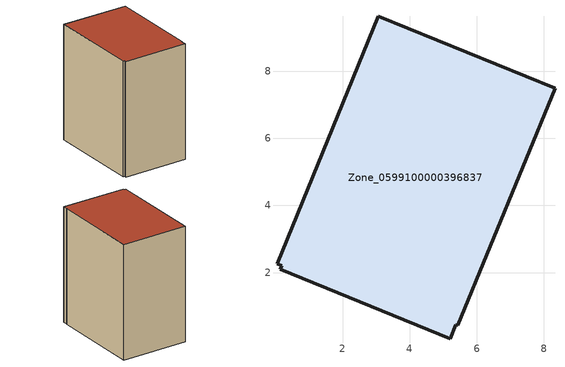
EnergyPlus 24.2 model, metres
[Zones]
Zone_0599100000396837
 floor ground (C_G): 5.44,0.42 5.38,0.45 5.21,0.02 0.14,2.1 0.19,2.21 0.04,2.26 3.06,9.65 8.33,7.49 z0
 wall outside (C_F): 5.38,0.45 5.44,0.42 8.33,7.49 3.06,9.65 0.04,2.26 0.19,2.21 0.14,2.1 5.21,0.02 5.38,0.45 z0:9.75
 roof outside (C_R): 5.21,0.02 5.38,0.45 5.44,0.42 8.33,7.49 3.06,9.65 0.04,2.26 0.19,2.21 0.14,2.1 z9.75
[BUILDING]
Pand.0599100000396837: North Axis=0; Terrain=City; Loads Convergence Tolerance Value=0.04; Temperature Convergence Tolerance Value=0.4; Solar Distribution=FullExterior; Maximum Number of Warmup Days=25; Minimum Number of Warmup Days=1
[Site:Location]
Rotterdam.The.Hague.AP_ZH_NLD Design_Conditions: Latitude=51.96; Longitude=4.45; Time Zone=1; Elevation=-4.5
[SITE:GROUNDTEMPERATURE:BUILDINGSURFACE]
18, 18, 18, 18, 18, 18, 18, 18, 18, 18, 18, 18
[MATERIAL] Thermal Absorptance=0.9; Solar Absorptance=0.7; Visible Absorptance=0.7
Name | Roughness | Thickness | Conductivity | Density | Specific Heat
G.TI.1992-2005 | MediumSmooth | 0.15 | 0.06 | 540 | 1210
F.TI.1992-2005 | Rough | 0.3 | 0.12 | 1920 | 840
R.TI.1992-2005 | MediumRough | 0.2 | 0.08 | 1500 | 1000
[CONSTRUCTION]
C_G: G.TI.1992-2005
C_F: F.TI.1992-2005
C_R: R.TI.1992-2005
[ZONE]
Zone_0599100000396837: Type=1; Multiplier=1; Ceiling Height=Autocalculate; Volume=Autocalculate; Floor Area=autocalculate; Part of Total Floor Area=Yes
[ZONEINFILTRATION:DESIGNFLOWRATE]
Infil_Zone_0599100000396837: Zone or ZoneList or Space or SpaceList=Zone_0599100000396837; Schedule=AlwaysOn; Design Flow Rate Calculation Method=Flow/Area; Flow Rate per Floor Area=0.0015; Constant Term Coefficient=1; Temperature Term Coefficient=0; Velocity Term Coefficient=0; Velocity Squared Term Coefficient=0
[HVACTEMPLATE:ZONE:IDEALLOADSAIRSYSTEM]
Zone_0599100000396837: Maximum Heating Supply Air Temperature=50; Minimum Cooling Supply Air Temperature=13; Maximum Heating Supply Air Humidity Ratio=0.0156; Minimum Cooling Supply Air Humidity Ratio=0.0077; Heating Limit=NoLimit; Cooling Limit=NoLimit; Dehumidification Control Type=ConstantSensibleHeatRatio; Cooling Sensible Heat Ratio=0.7; Dehumidification Setpoint=60; Humidification Control Type=None; Humidification Setpoint=30; Outdoor Air Method=None; Outdoor Air Flow Rate per Person=0.00944; Outdoor Air Flow Rate per Zone Floor Area=0; Outdoor Air Flow Rate per Zone=0; Demand Controlled Ventilation Type=None; Outdoor Air Economizer Type=NoEconomizer; Heat Recovery Type=None; Sensible Heat Recovery Effectiveness=0.7; Latent Heat Recovery Effectiveness=0.65
[ZONECONTROL:THERMOSTAT]
ThermostatControl_Zone_0599100000396837: Zone or ZoneList=Zone_0599100000396837; Control Type Schedule=DualSetpointControlType; Control 1=Thermostat_Zone_0599100000396837; Temperature Difference Between Cutout And Setpoint=0
[THERMOSTATSETPOINT:DUALSETPOINT]
Thermostat_Zone_0599100000396837: Heating Setpoint Temperature Schedule=HeatingSetpoint_Zone_0599100000396837; Cooling Setpoint Temperature Schedule=CoolingSetpoint_Zone_0599100000396837
[SCHEDULE:COMPACT]
HeatingSetpoint_Zone_0599100000396837: Through: 12/31, For: AllDays, Until: 24:00, 21
CoolingSetpoint_Zone_0599100000396837: Through: 12/31, For: AllDays, Until: 24:00, 24
DualSetpointControlType: Through: 12/31, For: AllDays, Until: 24:00, 4
AlwaysOn: Through: 12/31, For: AllDays, Until: 24:00, 1
